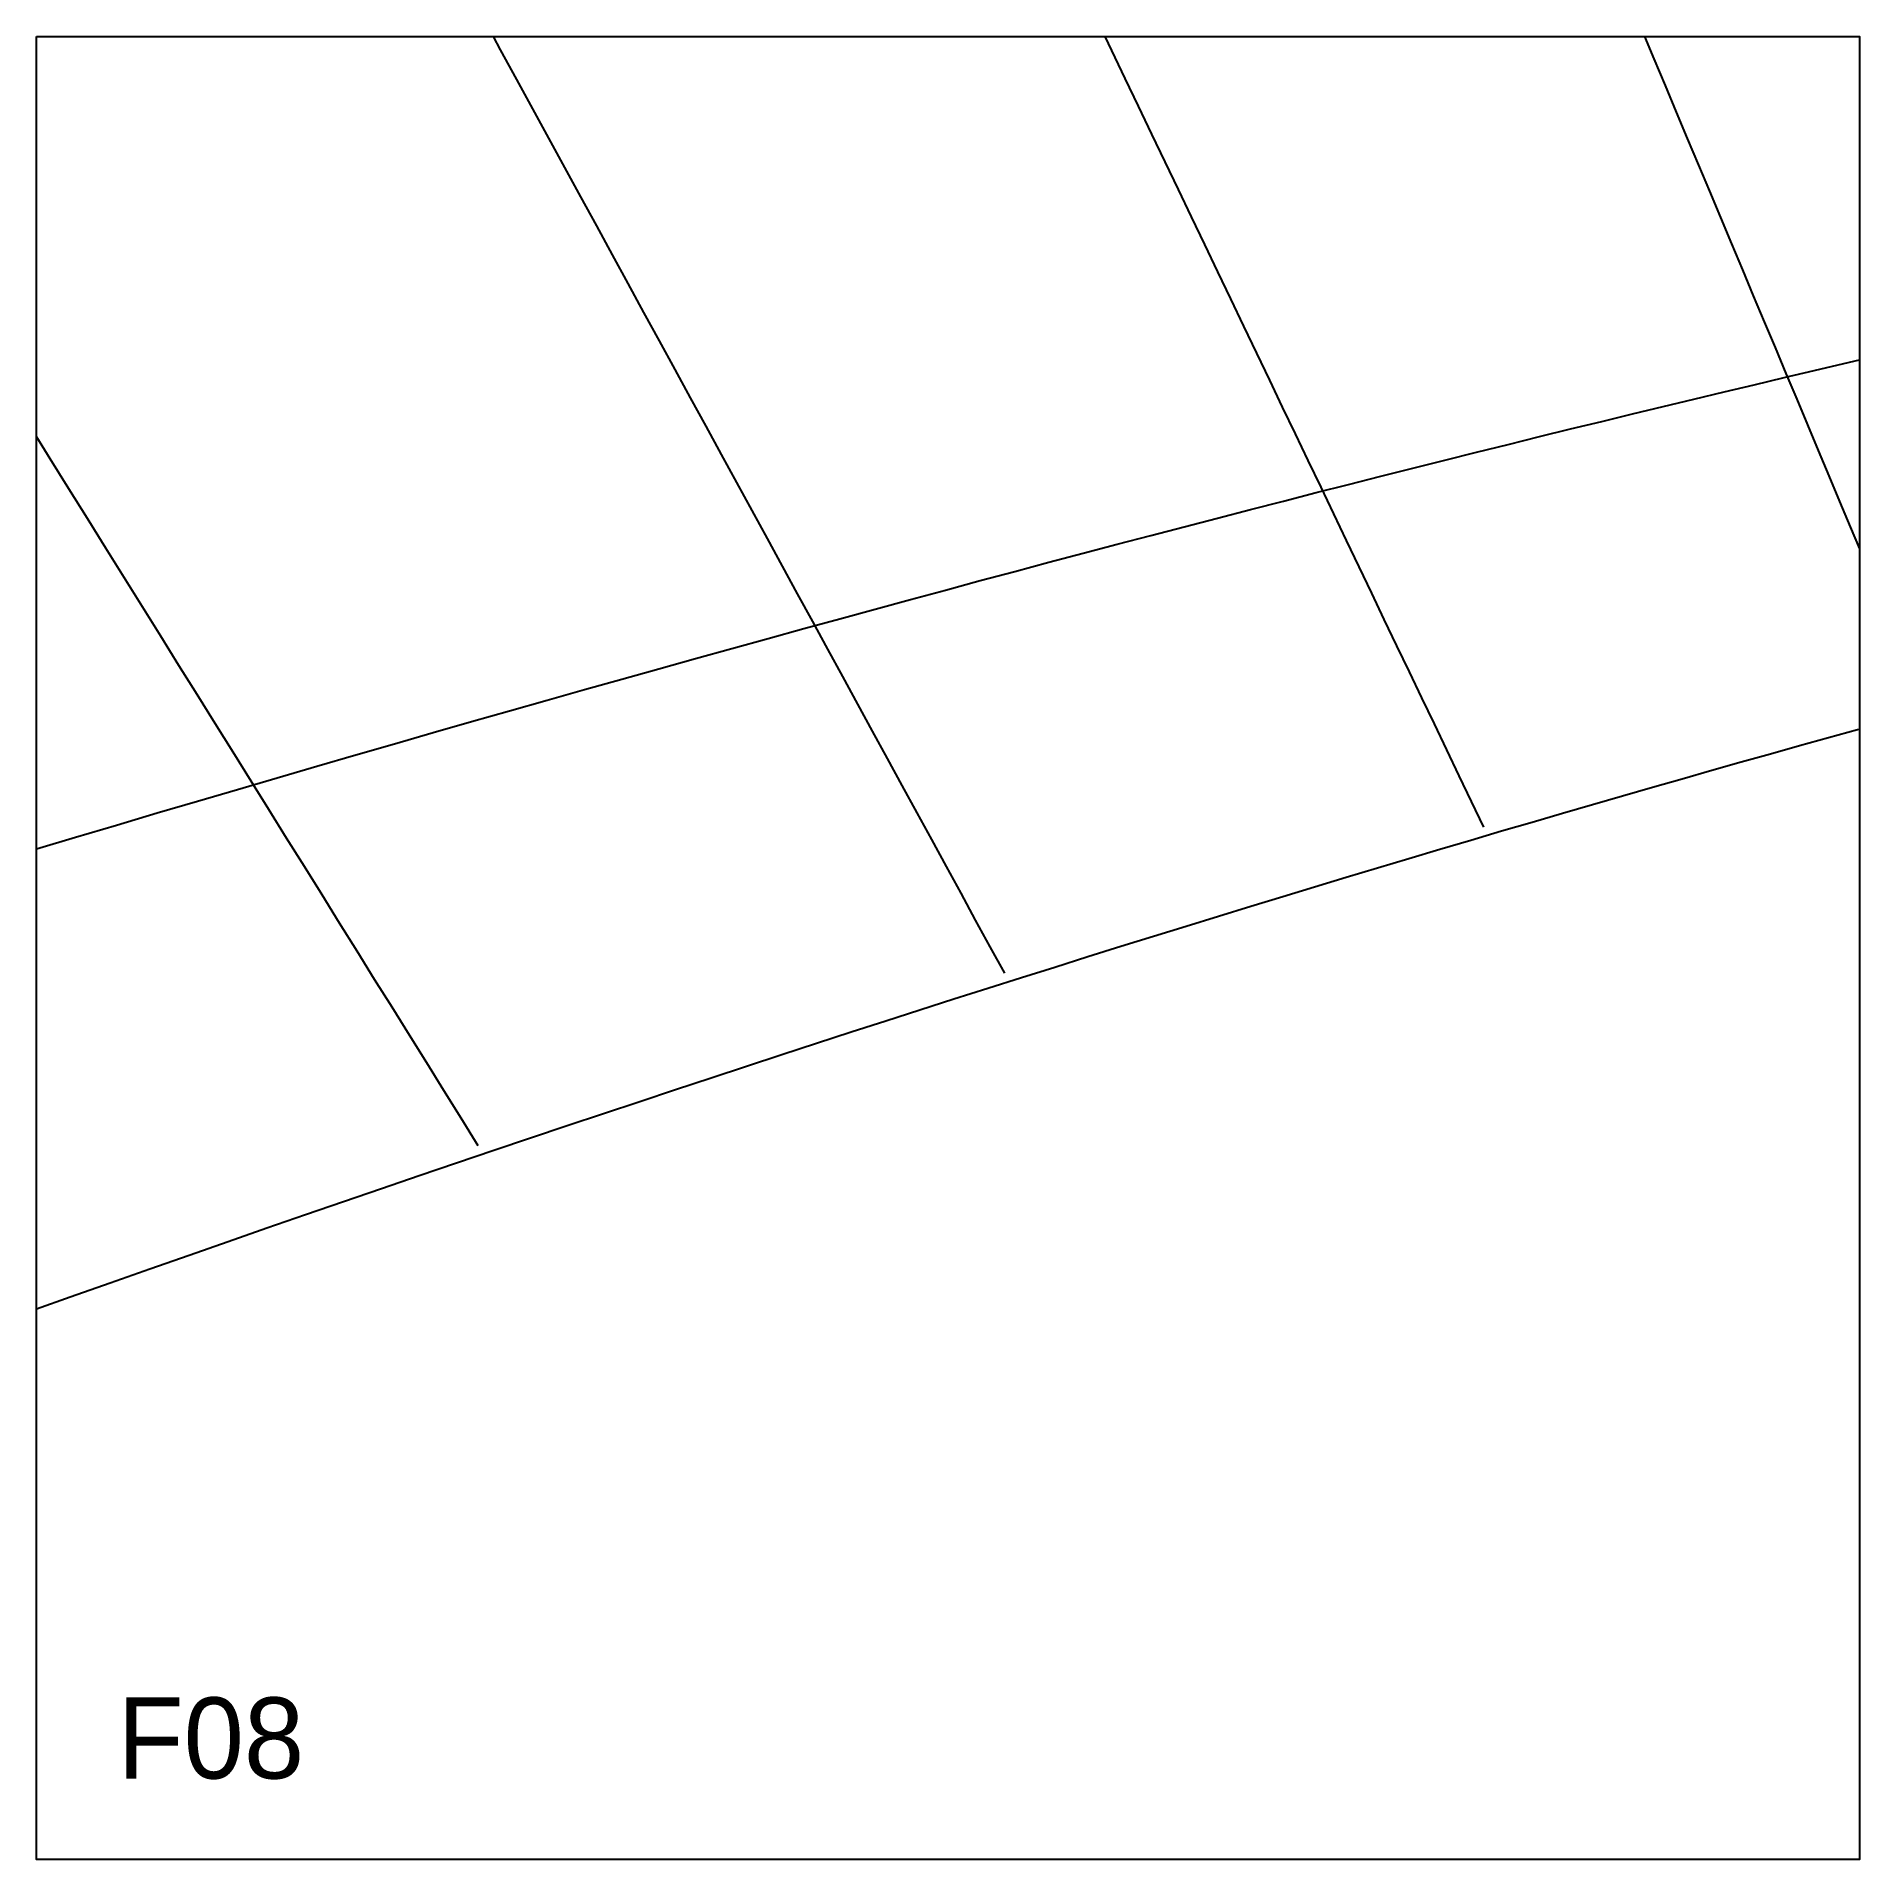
# Model space of a CAD drawing. Header units: millimetres. Extents: x 0 to 900, y 0 to 900.
import ezdxf

# ---------------------------------------------------------------- set-up
doc = ezdxf.new("R2010")
doc.units = ezdxf.units.MM
for name, color, linetype in [('CUT', 1, 'Continuous'), ('DECL', 30, 'Continuous'), ('HOUR', 7, 'Continuous'), ('HOUR15', 9, 'Continuous'), ('HOUR30', 8, 'Continuous'), ('ID', 3, 'Continuous')]:
    doc.layers.add(name, color=color, linetype=linetype)

msp = doc.modelspace()

# ---------------------------------------------------------------- linework, layer by layer
at = {"layer": 'CUT'}
msp.add_lwpolyline([(0, 900), (900, 900), (900, 0), (0, 0), (0, 900)], close=True, dxfattribs=at)
at = {"layer": 'DECL'}
for points in [[(0, 498.94), (19.35, 504.71), (39.56, 510.72), (59.62, 516.65), (79.52, 522.52), (99.27, 528.32), (118.87, 534.05), (138.33, 539.72), (157.64, 545.32), (176.81, 550.86), (195.84, 556.33), (214.74, 561.74), (233.49, 567.09), (252.12, 572.37), (270.61, 577.6), (288.97, 582.77), (307.2, 587.88), (325.31, 592.93), (343.3, 597.92), (361.16, 602.86), (378.9, 607.74), (396.52, 612.57), (414.03, 617.34), (431.42, 622.06), (448.7, 626.73), (465.86, 631.35), (482.92, 635.91), (499.86, 640.43), (516.7, 644.89), (533.44, 649.31), (550.06, 653.67), (566.59, 657.99), (583.01, 662.26), (599.34, 666.48), (615.57, 670.66), (631.69, 674.79), (647.73, 678.88), (663.67, 682.92), (679.51, 686.91), (695.27, 690.87), (710.93, 694.77), (726.5, 698.64), (741.99, 702.47), (757.39, 706.25), (772.7, 709.99), (787.93, 713.69), (803.07, 717.35), (818.14, 720.97), (833.12, 724.55), (848.02, 728.1), (862.84, 731.6), (877.59, 735.07), (892.25, 738.49), (900, 740.29)], [(0, 271.89), (16.62, 277.77), (36.34, 284.74), (55.92, 291.62), (75.35, 298.42), (94.64, 305.15), (113.78, 311.79), (132.78, 318.37), (151.64, 324.86), (170.37, 331.29), (188.96, 337.64), (207.42, 343.92), (225.75, 350.13), (243.95, 356.27), (262.02, 362.34), (279.97, 368.35), (297.79, 374.28), (315.49, 380.16), (333.08, 385.96), (350.54, 391.7), (367.89, 397.38), (385.13, 403), (402.25, 408.55), (419.26, 414.04), (436.16, 419.48), (452.95, 424.85), (469.63, 430.16), (486.21, 435.42), (502.69, 440.62), (519.06, 445.76), (535.34, 450.85), (551.51, 455.88), (567.58, 460.86), (583.56, 465.78), (599.45, 470.65), (615.23, 475.47), (630.93, 480.24), (646.54, 484.95), (662.05, 489.61), (677.47, 494.23), (692.81, 498.79), (708.06, 503.31), (723.23, 507.77), (738.31, 512.19), (753.3, 516.57), (768.22, 520.89), (783.05, 525.17), (797.81, 529.4), (812.48, 533.59), (827.08, 537.73), (841.6, 541.83), (856.04, 545.89), (870.41, 549.9), (884.71, 553.87), (898.93, 557.8), (900, 558.09)]]:
    msp.add_lwpolyline(points, dxfattribs=at)
at = {"layer": 'HOUR'}
msp.add_lwpolyline([(527.43, 900), (530.73, 893.13), (537.34, 879.3), (543.94, 865.53), (550.51, 851.8), (557.06, 838.12), (563.59, 824.49), (570.09, 810.91), (576.58, 797.37), (583.04, 783.87), (589.48, 770.42), (595.9, 757.01), (602.3, 743.65), (608.68, 730.33), (615.04, 717.04), (621.38, 703.8), (627.7, 690.6), (634, 677.44), (640.29, 664.31), (646.55, 651.23), (652.8, 638.18), (659.03, 625.16), (665.24, 612.19), (671.44, 599.24), (677.62, 586.34), (683.79, 573.46), (689.94, 560.62), (696.07, 547.81), (702.19, 535.04), (708.29, 522.29), (714.38, 509.58)], dxfattribs=at)
at = {"layer": 'HOUR15'}
for points in [[(225.38, 900), (228.96, 893.44), (236.95, 878.81), (244.91, 864.23), (252.83, 849.71), (260.72, 835.26), (268.58, 820.86), (276.41, 806.51), (284.21, 792.22), (291.98, 777.99), (299.73, 763.81), (307.44, 749.68), (315.12, 735.6), (322.78, 721.58), (330.4, 707.6), (338.01, 693.68), (345.58, 679.8), (353.13, 665.97), (360.65, 652.19), (368.15, 638.46), (375.62, 624.77), (383.07, 611.12), (390.49, 597.52), (397.89, 583.97), (405.27, 570.45), (412.62, 556.98), (419.95, 543.55), (427.26, 530.16), (434.55, 516.81), (441.81, 503.5), (449.06, 490.23), (456.28, 476.99), (463.49, 463.8), (470.67, 450.64), (477.83, 437.51)], [(793.81, 900), (798.47, 888.91), (803.99, 875.75), (809.49, 862.64), (814.98, 849.57), (820.45, 836.54), (825.9, 823.55), (831.34, 810.6), (836.76, 797.68), (842.16, 784.8), (847.55, 771.96), (852.93, 759.15), (858.29, 746.38), (863.63, 733.64), (868.97, 720.94), (874.28, 708.27), (879.59, 695.63), (884.88, 683.02), (890.16, 670.44), (895.42, 657.9), (900, 646.99)]]:
    msp.add_lwpolyline(points, dxfattribs=at)
at = {"layer": 'HOUR30'}
msp.add_lwpolyline([(0, 702.29), (6.62, 691.66), (15.81, 676.92), (24.96, 662.23), (34.08, 647.6), (43.16, 633.03), (52.21, 618.52), (61.21, 604.06), (70.19, 589.66), (79.13, 575.32), (88.04, 561.03), (96.91, 546.79), (105.75, 532.6), (114.56, 518.47), (123.34, 504.38), (132.08, 490.35), (140.8, 476.36), (149.49, 462.42), (158.14, 448.53), (166.77, 434.69), (175.37, 420.89), (183.94, 407.14), (192.48, 393.43), (201, 379.77), (209.49, 366.15), (217.95, 352.57)], dxfattribs=at)

# ---------------------------------------------------------------- texts
at = {"layer": 'ID'}
msp.add_text('F08', height=40, dxfattribs=at).set_placement((40, 40))

doc.saveas('drawing.dxf')
